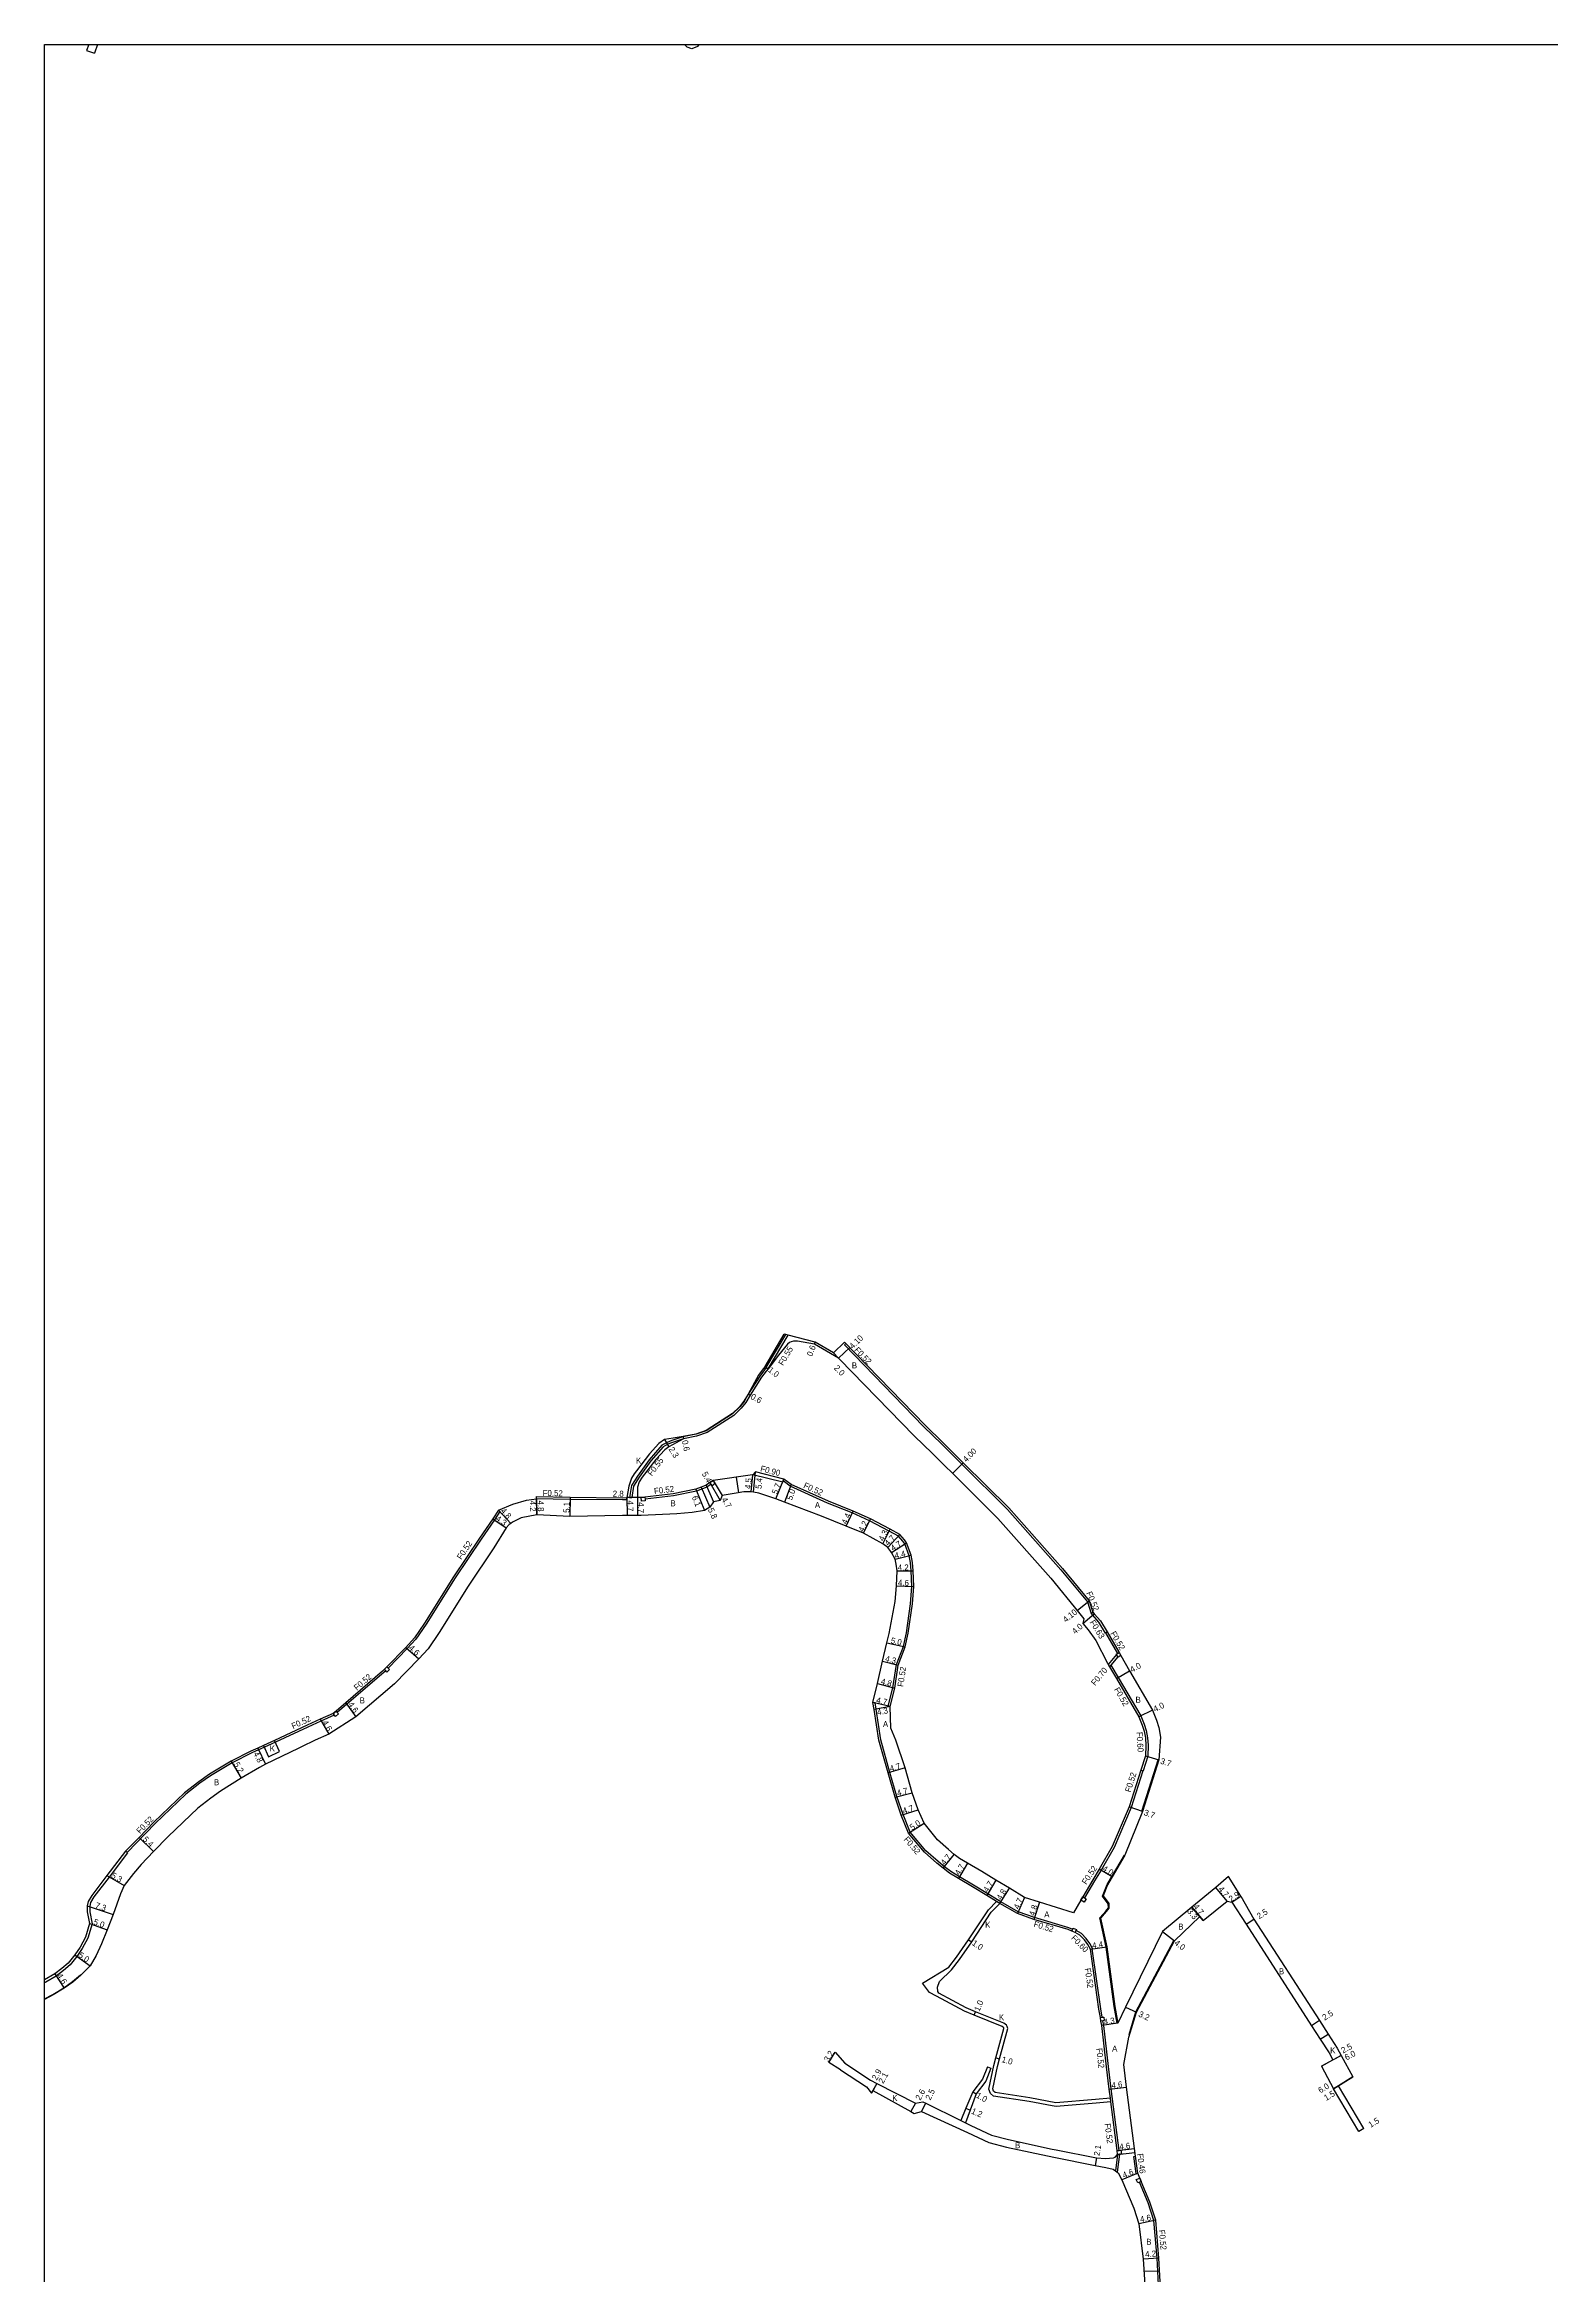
# Model space of a CAD drawing. Header units: metres. Extents: x -12000 to -11200, y -102000 to -99000.
# Drawn here: x -12000 to -11600, y -99592 to -99000 of the extents above; entities that cross this region are included whole.
import ezdxf

# ---------------------------------------------------------------- set-up
doc = ezdxf.new("R2010")
doc.units = ezdxf.units.M
doc.header["$LTSCALE"] = 2.5
for name, color, linetype in [('側溝・桝', 7, 'Continuous'), ('図郭', 7, 'Continuous'), ('幅員', 7, 'Continuous'), ('歩道・分離帯・安全施設', 7, 'Continuous'), ('舗装', 7, 'Continuous'), ('道路', 7, 'Continuous')]:
    doc.layers.add(name, color=color, linetype=linetype)
doc.styles.get("Standard").update_dxf_attribs({"font": ''})
doc.styles.get('Standard').set_extended_font_data('@MS PGothic')

msp = doc.modelspace()

# ---------------------------------------------------------------- linework, layer by layer
at = {"layer": '側溝・桝'}
for points in [[(-11808.41, -99351.16), (-11803.2, -99342.42)], [(-11807.95, -99351.47), (-11802.65, -99342.56)], [(-11787.32, -99344.8), (-11787.68, -99345.18), (-11766.65, -99366.81), (-11761.86, -99371.55), (-11756.55, -99376.79), (-11744.4, -99388.81), (-11730.19, -99404.86), (-11723.19, -99413.34), (-11722.13, -99416.44)], [(-11808.41, -99351.16), (-11808.89, -99351.8), (-11810.14, -99353.42), (-11813.2, -99358.24), (-11814.32, -99360.16), (-11815.47, -99361.61), (-11817.38, -99363.42), (-11824.38, -99367.94), (-11827.06, -99368.86), (-11830.54, -99369.53)], [(-11830.54, -99369.53), (-11833.49, -99370.52), (-11834.76, -99371.03), (-11836.17, -99371.78), (-11839.48, -99375.63), (-11842.6, -99379.99), (-11844.16, -99382.44), (-11844.7, -99385.7)], [(-11830.4, -99370.07), (-11833.3, -99371.04), (-11834.53, -99371.53), (-11835.82, -99372.22), (-11839.05, -99375.97), (-11842.14, -99380.3), (-11843.64, -99382.64), (-11844.14, -99385.7)], [(-11804.07, -99381.63), (-11812.03, -99379.61)], [(-11803.93, -99381.28), (-11803.73, -99380.79)], [(-11869.43, -99385.96), (-11860.53, -99386.1), (-11846.59, -99386.23), (-11845.4, -99386.22)], [(-11845.4, -99386.22), (-11845.4, -99385.7)], [(-11844.7, -99385.7), (-11844.14, -99385.7)], [(-11823.08, -99382.15), (-11824.17, -99382.89), (-11826.94, -99383.94), (-11833.04, -99385.18), (-11840.59, -99386.07)], [(-11803.93, -99381.28), (-11804.07, -99381.63)], [(-11775.52, -99441.15), (-11776.03, -99441.03), (-11774.79, -99436.15), (-11773.88, -99430.02), (-11772.03, -99425.2), (-11771.24, -99421.55), (-11770.1, -99413.85), (-11769.74, -99409.29), (-11769.97, -99405.13), (-11770.15, -99402.94), (-11770.47, -99401.12), (-11771.68, -99397.95), (-11772.14, -99397.23), (-11773.29, -99395.91), (-11775.76, -99394.56), (-11780.99, -99391.83), (-11785.6, -99389.74), (-11792.14, -99387.13), (-11802.11, -99382.63), (-11803.93, -99381.28)], [(-11879.16, -99389.42), (-11880.58, -99391.63), (-11884.12, -99396.74), (-11890.99, -99406.97), (-11898.7, -99419.27), (-11901.42, -99423.27), (-11903.71, -99425.79), (-11908.76, -99430.95)], [(-11879.16, -99389.42), (-11879.52, -99389.03)], [(-11722.19, -99416.49), (-11721.72, -99416.08)], [(-11722.19, -99416.49), (-11721.82, -99416.92), (-11720.23, -99418.76), (-11718.43, -99421.65)], [(-11718.43, -99421.65), (-11718.35, -99421.59), (-11717.9, -99421.32)], [(-11718.35, -99421.59), (-11715.17, -99427.09)], [(-11715.47, -99427.33), (-11717.67, -99429.99)], [(-11715.1, -99427.98), (-11716.94, -99430.2), (-11717.3, -99430.63)], [(-11909.46, -99431.67), (-11909.94, -99432.15), (-11922.31, -99442.77)], [(-11716.94, -99430.2), (-11715.04, -99433.43), (-11709.03, -99443.62), (-11709.03, -99443.63)], [(-11779.55, -99440.21), (-11780.1, -99440.08)], [(-11923.06, -99443.42), (-11923.12, -99443.47), (-11926.68, -99445), (-11930.08, -99446.61), (-11938.73, -99450.62), (-11941.66, -99451.95), (-11945, -99453.47), (-11950.19, -99456.11), (-11955.94, -99459.55), (-11958.76, -99461.53), (-11962.51, -99464.41), (-11970.64, -99472.22), (-11978.1, -99479.88)], [(-11727.08, -99500.3), (-11728.07, -99499.88), (-11737.19, -99497.16), (-11741.56, -99495.64), (-11746.14, -99493), (-11747.01, -99492.46), (-11749.64, -99490.84), (-11753.38, -99488.54), (-11757.16, -99486.33), (-11759.47, -99484.97), (-11761.11, -99483.66), (-11762.78, -99482.32), (-11766.05, -99479.42), (-11770.19, -99474.54), (-11772.11, -99469.84), (-11773.72, -99465.07), (-11775.6, -99458.62), (-11778.03, -99449.95), (-11779.24, -99441.83), (-11779.55, -99440.21)], [(-11709.5, -99443.85), (-11709.03, -99443.63), (-11708.96, -99443.59)], [(-11708.96, -99443.59), (-11708.06, -99445.86), (-11707.55, -99447.51), (-11707.2, -99449.43), (-11707.07, -99451.45), (-11707.17, -99454.32), (-11708.41, -99458.2)], [(-11708.48, -99458.18), (-11711.58, -99467.93), (-11716.11, -99478.56), (-11719.56, -99484.57), (-11721.3, -99487.41), (-11723.95, -99491.95)], [(-11708.98, -99458.02), (-11708.48, -99458.18), (-11708.41, -99458.2)], [(-11977.97, -99480), (-11982.89, -99486.46), (-11986.89, -99491.71), (-11987.78, -99493.21), (-11987.99, -99494.11), (-11988.02, -99495.61), (-11987.34, -99498.79), (-11988.49, -99502.62), (-11990, -99505.42), (-11991.44, -99507.5), (-11993.22, -99509.73), (-11994.98, -99511.24), (-11996.94, -99512.69), (-11999.65, -99514.31), (-12000, -99514.5)], [(-11977.97, -99480), (-11978.1, -99479.88), (-11978.5, -99479.54)], [(-11746.41, -99493.44), (-11747.28, -99492.9)], [(-11721.81, -99505.41), (-11722.53, -99504.02), (-11723.47, -99502.73), (-11724.78, -99501.4), (-11726.19, -99500.59), (-11726.22, -99500.57)], [(-11722.39, -99505.6), (-11721.89, -99505.44), (-11721.81, -99505.41)], [(-11719.21, -99523.65), (-11719.61, -99521.38), (-11721.89, -99505.44)], [(-11714.75, -99558.96), (-11716.84, -99542.67), (-11717.6, -99536.74), (-11718.83, -99525.78), (-11719.05, -99524.54)], [(-11716.93, -99546.07), (-11717.06, -99545.08)], [(-11715.14, -99560.02), (-11715.74, -99564.38)], [(-11714.61, -99559.95), (-11715.27, -99564.75)], [(-11710.88, -99560.57), (-11710.43, -99560.51)], [(-11710.25, -99565.17), (-11710.27, -99565.11), (-11710.88, -99560.57)], [(-11710.25, -99565.17), (-11709.82, -99564.99)], [(-11704, -99600), (-11704.69, -99587.58), (-11705.55, -99577.62), (-11707.05, -99572.93), (-11709.36, -99567.44)]]:
    msp.add_lwpolyline(points, dxfattribs=at)
for points in [[(-11841.64, -99385.67), (-11840.65, -99385.55), (-11840.59, -99386.07), (-11840.53, -99386.55), (-11841.53, -99386.66)], [(-11823.37, -99381.72), (-11822.54, -99381.16), (-11822.22, -99381.64), (-11821.98, -99381.98), (-11822.81, -99382.55), (-11823.08, -99382.15)], [(-11714.72, -99426.83), (-11714.27, -99427.61), (-11715.05, -99428.06), (-11715.1, -99427.98), (-11715.47, -99427.33), (-11715.5, -99427.28), (-11715.17, -99427.09)], [(-11909.83, -99431.3), (-11909.13, -99430.59), (-11908.76, -99430.95), (-11908.42, -99431.29), (-11909.12, -99432), (-11909.46, -99431.67)], [(-11923.4, -99443.02), (-11922.64, -99442.37), (-11922.31, -99442.77), (-11921.99, -99443.13), (-11922.75, -99443.78), (-11923.06, -99443.42)], [(-11724.91, -99492.55), (-11724.4, -99491.69), (-11723.95, -99491.95), (-11723.54, -99492.19), (-11724.04, -99493.06)], [(-11727.29, -99500.78), (-11727.08, -99500.3), (-11726.94, -99499.95), (-11726.11, -99500.3), (-11726.22, -99500.57), (-11726.46, -99501.13)], [(-11719.72, -99523.74), (-11719.21, -99523.65), (-11718.84, -99523.58), (-11718.68, -99524.47), (-11719.05, -99524.54), (-11719.57, -99524.63)], [(-11715.14, -99560.02), (-11715.27, -99559.02), (-11714.75, -99558.96), (-11714.28, -99558.9), (-11714.15, -99559.89), (-11714.61, -99559.95)], [(-11709.8, -99567.62), (-11710.19, -99566.7), (-11709.27, -99566.31), (-11708.88, -99567.24), (-11709.36, -99567.44)]]:
    msp.add_lwpolyline(points, close=True, dxfattribs=at)
at = {"layer": '図郭'}
msp.add_lwpolyline([(-12000, -99000), (-11200, -99000), (-11200, -99600), (-12000, -99600)], close=True, dxfattribs=at)
at = {"layer": '幅員'}
for points in [[(-11795.66, -99344.97), (-11795.45, -99344.41)], [(-11808.75, -99350.86), (-11807.95, -99351.47)], [(-11790.62, -99347.27), (-11789.23, -99348.71)], [(-11789.23, -99348.71), (-11786.27, -99345.88)], [(-11812.73, -99358.53), (-11813.26, -99358.24)], [(-11835.48, -99370.24), (-11834.25, -99372.19)], [(-11830.52, -99369.48), (-11830.4, -99370.07)], [(-11812.08, -99379.66), (-11812.5, -99384.14)], [(-11811.81, -99384.25), (-11811.25, -99378.88)], [(-11805.88, -99386.06), (-11803.73, -99380.79)], [(-11759, -99379.27), (-11756.19, -99376.42)], [(-11869.36, -99390.24), (-11869.44, -99385.44)], [(-11869.43, -99386.04), (-11869.36, -99390.24)], [(-11860.52, -99385.59), (-11860.56, -99390.68)], [(-11842.6, -99385.7), (-11845.4, -99385.7)], [(-11845.4, -99385.7), (-11845.39, -99390.4)], [(-11842.6, -99385.7), (-11842.59, -99390.4)], [(-11827.09, -99383.44), (-11824.86, -99389.12)], [(-11825.73, -99382.93), (-11823.37, -99388.23)], [(-11824.41, -99382.43), (-11822.45, -99386.81)], [(-11823.37, -99381.72), (-11820.7, -99386.42)], [(-11822.54, -99381.16), (-11820.09, -99385.17)], [(-11801.85, -99382.18), (-11803.56, -99386.88)], [(-11881.01, -99391.34), (-11877.45, -99393.75)], [(-11879.52, -99389.03), (-11876.27, -99392.56)], [(-11787.17, -99393.29), (-11785.39, -99389.26)], [(-11782.65, -99395.12), (-11780.76, -99391.37)], [(-11777.47, -99397.93), (-11775.52, -99394.1)], [(-11776.16, -99398.95), (-11772.96, -99395.5)], [(-11775.15, -99400.27), (-11771.21, -99397.71)], [(-11774.24, -99402.01), (-11769.97, -99400.98)], [(-11773.81, -99409.09), (-11769.22, -99409.29)], [(-11773.65, -99405.14), (-11769.45, -99405.1)], [(-11725.91, -99415.66), (-11722.73, -99413.08)], [(-11724.37, -99419.13), (-11721.34, -99416.51)], [(-11904.09, -99425.44), (-11900.68, -99428.53)], [(-11776.4, -99424.21), (-11771.53, -99425.34)], [(-11777.54, -99429.1), (-11773.37, -99430.15)], [(-11715.49, -99433.69), (-11712.02, -99431.7)], [(-11775.52, -99441.15), (-11780.1, -99440.08)], [(-11778.93, -99435.08), (-11774.28, -99436.25)], [(-11926.89, -99444.52), (-11924.59, -99448.51)], [(-11920.03, -99440.13), (-11917.36, -99443.88)], [(-11775.52, -99441.15), (-11779.75, -99441.91)], [(-11705.91, -99442.1), (-11709.5, -99443.85)], [(-11950.44, -99455.65), (-11947.82, -99460.14)], [(-11943.44, -99452.19), (-11941.32, -99456.49)], [(-11771.59, -99457.45), (-11776.1, -99458.77)], [(-11707.77, -99454.22), (-11704.25, -99455.34)], [(-11774.21, -99465.23), (-11769.67, -99464.02)], [(-11772.6, -99470.02), (-11768.14, -99468.54)], [(-11708.58, -99468.99), (-11712.07, -99467.75)], [(-11770.64, -99474.81), (-11766.47, -99472.07)], [(-11974.93, -99475.88), (-11971.06, -99479.65)], [(-11761.44, -99484.07), (-11758.5, -99480.4)], [(-11983.44, -99486.04), (-11978.85, -99488.68)], [(-11755.04, -99482.72), (-11757.42, -99486.78)], [(-11747.44, -99487.28), (-11749.91, -99491.29)], [(-11716.58, -99486.35), (-11720.01, -99484.3)], [(-11746.41, -99493.44), (-11743.89, -99489.35)], [(-11739.88, -99491.81), (-11741.77, -99496.12)], [(-11735.93, -99493.07), (-11737.35, -99497.65)], [(-11686.1, -99492.78), (-11689.1, -99489.16)], [(-11684.83, -99493.09), (-11682.4, -99491.51)], [(-11988.69, -99494.02), (-11981.77, -99496.35)], [(-11988.06, -99498.76), (-11983.36, -99500.45)], [(-11692.44, -99497.99), (-11695.43, -99494.37)], [(-11695.43, -99494.37), (-11693.33, -99496.91)], [(-11681.06, -99498.94), (-11678.96, -99497.58)], [(-11754.72, -99503.1), (-11753.88, -99503.65)], [(-11722.39, -99505.6), (-11718.04, -99504.97)], [(-11703.22, -99500.84), (-11700.07, -99503.31)], [(-11992, -99507.08), (-11987.9, -99509.94)], [(-11997.33, -99512.1), (-11994.78, -99515.94)], [(-11753.22, -99523.07), (-11752.85, -99522.15)], [(-11713.04, -99520.91), (-11710.15, -99522.28)], [(-11715.1, -99525.18), (-11719.35, -99525.86)], [(-11661.58, -99524.51), (-11663.68, -99525.87)], [(-11791.8, -99535.66), (-11790.14, -99532.92)], [(-11747.46, -99534.39), (-11746.49, -99534.65)], [(-11655.8, -99533.76), (-11661.07, -99536.63)], [(-11658, -99534.96), (-11655.8, -99533.76)], [(-11657.82, -99542.59), (-11652.69, -99539.47)], [(-11779.09, -99541.25), (-11780.5, -99543.78)], [(-11779.09, -99541.25), (-11780.11, -99543.08)], [(-11768.78, -99546.4), (-11770.04, -99548.67)], [(-11767.18, -99548.69), (-11766.08, -99546.45)], [(-11753.58, -99543.47), (-11752.71, -99543.98)], [(-11717.36, -99542.73), (-11712.8, -99542.16)], [(-11656.54, -99541.81), (-11657.82, -99542.59)], [(-11755.41, -99547.79), (-11754.31, -99548.26)], [(-11715.27, -99559.02), (-11710.71, -99558.44)], [(-11649.83, -99553.15), (-11651.12, -99553.92)], [(-11720.77, -99560.93), (-11721.07, -99563.01)], [(-11709.82, -99564.99), (-11714.07, -99566.77)], [(-11705.04, -99577.52), (-11709.55, -99578.43)], [(-11704.17, -99587.54), (-11708.36, -99587.84)]]:
    msp.add_lwpolyline(points, dxfattribs=at)
at = {"layer": '歩道・分離帯・安全施設'}
for points in [[(-11708.72, -99468.94), (-11704.39, -99455.31), (-11704.39, -99455.29)], [(-11719.18, -99491.46), (-11717.96, -99488.41), (-11713.34, -99480.57)], [(-11715.25, -99525.21), (-11716.03, -99520.8), (-11718.18, -99505), (-11719.87, -99497.27), (-11718.27, -99495.5), (-11717.6, -99494.6), (-11717.66, -99493.49), (-11719.18, -99491.46)], [(-11712.13, -99528.21), (-11710.29, -99522.22), (-11700.19, -99503.22), (-11700.19, -99503.22)], [(-12000, -99518.75), (-11997.81, -99517.57), (-11994.87, -99515.81), (-11992.64, -99514.18), (-11990.5, -99512.34)]]:
    msp.add_lwpolyline(points, dxfattribs=at)
at = {"layer": '舗装'}
for points in [[(-11789.23, -99348.71), (-11790.62, -99347.27)], [(-11816.4, -99380.28), (-11815.82, -99384.4)], [(-11842.6, -99385.7), (-11845.4, -99385.7)], [(-11941.88, -99451.48), (-11940.55, -99454.49), (-11937.63, -99453.06), (-11938.95, -99450.15)], [(-11746.41, -99493.44), (-11747.28, -99492.9)], [(-11661.37, -99529.44), (-11659.27, -99528.09)], [(-11767.18, -99548.69), (-11766.08, -99546.45)], [(-11716.93, -99546.07), (-11717.06, -99545.08)], [(-11756.79, -99551.04), (-11755.57, -99551.64)], [(-11715.14, -99560.02), (-11710.56, -99559.52)], [(-11708.14, -99591.06), (-11703.99, -99590.91)]]:
    msp.add_lwpolyline(points, dxfattribs=at)
at = {"layer": '道路', "flags": 128}
for points in [[(-11988.29, -99000), (-11988.84, -99001.53)], [(-11985.95, -99000), (-11986.77, -99002.28)]]:
    msp.add_lwpolyline(points, dxfattribs=at)
at = {"layer": '道路'}
for points in [[(-11988.84, -99001.53), (-11986.77, -99002.28)], [(-11826.31, -99000), (-11826.71, -99000.51), (-11828.16, -99001.09), (-11829.45, -99000.65), (-11830.15, -99000)], [(-11789.23, -99348.71), (-11795.66, -99344.97), (-11800.12, -99344.19), (-11801.18, -99344.19), (-11801.85, -99344.33), (-11802.29, -99344.56), (-11802.83, -99344.92), (-11805.2, -99347.89), (-11807.95, -99351.47), (-11808.46, -99352.13), (-11809.69, -99353.74), (-11812.73, -99358.53), (-11813.86, -99360.47), (-11815.06, -99361.98), (-11817.04, -99363.86), (-11824.14, -99368.43), (-11826.92, -99369.4), (-11830.4, -99370.07)], [(-11808.75, -99350.86), (-11803.68, -99342.3)], [(-11790.62, -99347.27), (-11795.45, -99344.41), (-11802.65, -99342.56), (-11803.2, -99342.42), (-11803.68, -99342.3)], [(-11790.62, -99347.27), (-11787.66, -99344.45), (-11766.28, -99366.44), (-11761.49, -99371.18), (-11756.19, -99376.42), (-11744.03, -99388.45), (-11729.8, -99404.52), (-11722.73, -99413.08), (-11721.72, -99416.08)], [(-11808.75, -99350.86), (-11809.25, -99351.52), (-11810.53, -99353.19), (-11813.26, -99358.24), (-11814.36, -99360.13), (-11815.51, -99361.57), (-11817.41, -99363.38), (-11824.4, -99367.89), (-11827.08, -99368.81), (-11830.52, -99369.48), (-11833.14, -99369.88), (-11835.48, -99370.24)], [(-11789.23, -99348.71), (-11789.02, -99348.94), (-11769.12, -99369.26), (-11764.3, -99374.02), (-11755.74, -99382.49), (-11746.93, -99391.2), (-11732.85, -99407.1), (-11725.58, -99416.08), (-11724.15, -99417.84), (-11724.37, -99419.13), (-11722.95, -99420.76), (-11720.95, -99423.62), (-11717.88, -99429.63)], [(-11835.48, -99370.24), (-11836.9, -99371.34), (-11839.44, -99374.03), (-11842.91, -99378.56), (-11843.48, -99379.38)], [(-11830.4, -99370.07), (-11834.25, -99372.19), (-11835.39, -99373.02), (-11837.71, -99375.55), (-11841.33, -99380.29), (-11842.13, -99381.55), (-11842.6, -99382.94), (-11842.6, -99385.7)], [(-11843.48, -99379.38), (-11844.22, -99380.55), (-11844.94, -99382.62), (-11845.4, -99385.7)], [(-11726.85, -99495.88), (-11735.93, -99493.07), (-11739.88, -99491.81), (-11743.89, -99489.35), (-11747.44, -99487.28), (-11751.24, -99484.95), (-11755.04, -99482.72), (-11757.1, -99481.52), (-11758.5, -99480.4), (-11760.08, -99479.13), (-11762.97, -99476.56), (-11766.47, -99472.07), (-11768.14, -99468.54), (-11769.67, -99464.02), (-11771.59, -99457.45), (-11774.04, -99450.04), (-11775.37, -99446.88), (-11775.52, -99441.15), (-11774.28, -99436.25), (-11773.37, -99430.15), (-11771.53, -99425.34), (-11770.73, -99421.64), (-11769.58, -99413.91), (-11769.22, -99409.29), (-11769.45, -99405.1), (-11769.63, -99402.88), (-11769.97, -99400.98), (-11771.21, -99397.71), (-11771.73, -99396.92), (-11772.96, -99395.5), (-11775.52, -99394.1), (-11780.76, -99391.37), (-11785.39, -99389.26), (-11791.94, -99386.66), (-11801.85, -99382.18), (-11803.73, -99380.79), (-11811.25, -99378.88), (-11812.03, -99379.61), (-11812.08, -99379.66), (-11822.54, -99381.16), (-11823.37, -99381.72), (-11824.41, -99382.43), (-11825.73, -99382.93), (-11827.09, -99383.44), (-11833.12, -99384.67), (-11840.65, -99385.55), (-11841.64, -99385.67), (-11841.93, -99385.7), (-11842.6, -99385.7)], [(-11747.28, -99492.9), (-11749.91, -99491.29), (-11753.65, -99488.98), (-11757.42, -99486.78), (-11759.77, -99485.4), (-11761.44, -99484.07), (-11763.11, -99482.72), (-11766.43, -99479.78), (-11770.64, -99474.81), (-11772.6, -99470.02), (-11774.21, -99465.23), (-11776.1, -99458.77), (-11778.54, -99450.05), (-11779.75, -99441.91), (-11780.1, -99440.08), (-11778.93, -99435.08), (-11777.54, -99429.1), (-11776.4, -99424.21), (-11775.84, -99421.8), (-11774.23, -99413.24), (-11773.81, -99409.09), (-11773.65, -99405.14), (-11773.91, -99403.39), (-11774.24, -99402.01), (-11775.15, -99400.27), (-11775.35, -99399.97), (-11776.16, -99398.95), (-11777.47, -99397.93), (-11782.65, -99395.12), (-11787.17, -99393.29), (-11793.75, -99390.62), (-11803.56, -99386.88), (-11805.88, -99386.06), (-11810.39, -99384.49), (-11811.81, -99384.25), (-11812.5, -99384.14), (-11814.42, -99384.17), (-11815.85, -99384.41), (-11820.09, -99385.17), (-11820.7, -99386.42), (-11822.45, -99386.81), (-11823.37, -99388.23), (-11824.86, -99389.12), (-11828.07, -99389.64), (-11832.14, -99390), (-11841.66, -99390.4), (-11842.59, -99390.4), (-11845.39, -99390.4), (-11846.59, -99390.41), (-11860.56, -99390.68), (-11869.36, -99390.24), (-11873.51, -99391.06), (-11875.79, -99392.18), (-11876.27, -99392.56), (-11876.66, -99392.87), (-11877.45, -99393.75), (-11880.76, -99399.06), (-11887.57, -99409.18), (-11895.29, -99421.5), (-11898.2, -99425.8), (-11900.68, -99428.53), (-11907.15, -99435.13), (-11917.36, -99443.88), (-11924.59, -99448.51), (-11928.17, -99450.1), (-11931.79, -99451.86)], [(-11879.52, -99389.03), (-11875.66, -99387.41), (-11872.07, -99386.38), (-11869.43, -99386.04), (-11869.43, -99385.96), (-11869.44, -99385.44), (-11860.52, -99385.59), (-11846.59, -99385.71), (-11845.4, -99385.7)], [(-11879.52, -99389.03), (-11881.01, -99391.34), (-11884.55, -99396.45), (-11891.43, -99406.68), (-11899.14, -99418.98), (-11901.83, -99422.95), (-11904.09, -99425.44), (-11909.13, -99430.59), (-11909.83, -99431.3), (-11910.29, -99431.77), (-11920.03, -99440.13), (-11922.64, -99442.37), (-11923.4, -99443.02), (-11926.89, -99444.52), (-11930.3, -99446.14), (-11938.95, -99450.15), (-11941.88, -99451.48), (-11943.44, -99452.19), (-11945.23, -99453), (-11950.44, -99455.65), (-11956.23, -99459.12), (-11959.07, -99461.11), (-11962.85, -99464.02), (-11971.01, -99471.85), (-11974.93, -99475.88), (-11978.5, -99479.54), (-11983.44, -99486.04), (-11987.47, -99491.32), (-11988.43, -99492.94), (-11988.69, -99494.02), (-11988.72, -99495.67), (-11988.06, -99498.76), (-11989.14, -99502.35), (-11990.59, -99505.05), (-11992, -99507.08), (-11993.73, -99509.25), (-11995.42, -99510.7), (-11997.33, -99512.1), (-12000, -99513.7), (-12000, -99513.7)], [(-11721.72, -99416.08), (-11721.34, -99416.51), (-11719.72, -99418.39), (-11717.9, -99421.32), (-11714.72, -99426.83), (-11714.27, -99427.61), (-11712.02, -99431.7), (-11705.91, -99442.1), (-11704.85, -99444.73), (-11704.25, -99446.7), (-11703.77, -99449.24), (-11704.25, -99455.34), (-11708.58, -99468.99), (-11713.21, -99480.64), (-11716.58, -99486.35), (-11717.83, -99488.48), (-11719.01, -99491.44), (-11717.51, -99493.44), (-11717.45, -99494.65), (-11718.16, -99495.6), (-11719.71, -99497.31), (-11718.04, -99504.97), (-11715.88, -99520.78), (-11715.1, -99525.18)], [(-11717.88, -99429.63), (-11717.67, -99429.99), (-11717.3, -99430.63), (-11715.49, -99433.69), (-11709.5, -99443.85), (-11708.63, -99446.06), (-11708.14, -99447.65), (-11707.79, -99449.5), (-11707.67, -99451.46), (-11707.77, -99454.22), (-11708.98, -99458.02), (-11712.07, -99467.75), (-11716.57, -99478.33), (-11720.01, -99484.3), (-11721.75, -99487.15), (-11724.4, -99491.69), (-11724.91, -99492.55), (-11726.85, -99495.88)], [(-11931.79, -99451.86), (-11932.69, -99452.3), (-11941.32, -99456.49), (-11942.92, -99457.37), (-11947.82, -99460.14), (-11953.28, -99463.64), (-11955.88, -99465.47), (-11959.32, -99468.12), (-11967.2, -99475.68), (-11971.06, -99479.65), (-11974.4, -99483.07), (-11976.41, -99485.44), (-11978.85, -99488.68), (-11979.86, -99490.84), (-11981.77, -99496.35), (-11983.36, -99500.45), (-11984.87, -99504.12), (-11986.29, -99507.26), (-11987.9, -99509.94), (-11990.4, -99512.45), (-11992.55, -99514.3), (-11994.78, -99515.94), (-11997.73, -99517.7), (-12000, -99518.92)], [(-11682.4, -99491.51), (-11685.68, -99486.28), (-11689.1, -99489.16), (-11695.43, -99494.37), (-11703.22, -99500.84), (-11713.04, -99520.91), (-11715.1, -99525.18)], [(-11765.08, -99517.07), (-11766.94, -99514.54), (-11759.97, -99510.34), (-11757.91, -99507.71), (-11754.72, -99503.1), (-11749.47, -99495.13), (-11747.28, -99492.9)], [(-11703.48, -99600), (-11704.17, -99587.54), (-11705.04, -99577.52), (-11706.56, -99572.75), (-11708.88, -99567.24), (-11709.27, -99566.31), (-11709.82, -99564.99), (-11710.43, -99560.51), (-11710.71, -99558.44), (-11712.8, -99542.16), (-11713.48, -99536.2), (-11712.19, -99528.91), (-11710.15, -99522.28), (-11700.07, -99503.31), (-11693.33, -99496.91), (-11692.44, -99497.99), (-11686.1, -99492.78), (-11684.83, -99493.09)], [(-11684.83, -99493.09), (-11681.06, -99498.94), (-11663.68, -99525.87), (-11661.37, -99529.44), (-11659.01, -99533.1), (-11658, -99534.96)], [(-11682.4, -99491.51), (-11678.96, -99497.58), (-11661.58, -99524.51), (-11659.27, -99528.09), (-11656.85, -99531.83), (-11655.8, -99533.76), (-11652.69, -99539.47)], [(-11717.06, -99545.08), (-11720.98, -99545.48), (-11731.59, -99546.31), (-11738.45, -99545.04), (-11747.65, -99543.61), (-11748.06, -99543.26), (-11748.28, -99542.63), (-11747.05, -99536.71), (-11746.49, -99534.65), (-11744.33, -99526.65), (-11744.43, -99526.07), (-11744.61, -99525.76), (-11745.33, -99525.19), (-11752.85, -99522.15), (-11755.36, -99521.13), (-11762.57, -99517.27), (-11762.89, -99516.77), (-11762.99, -99515.66), (-11762.46, -99514.18), (-11759.23, -99511.01), (-11757.11, -99508.3), (-11753.88, -99503.65), (-11748.68, -99495.76), (-11746.41, -99493.44)], [(-11717.06, -99545.08), (-11717.36, -99542.73), (-11718.12, -99536.8), (-11719.35, -99525.86), (-11719.57, -99524.63), (-11719.72, -99523.74), (-11720.13, -99521.46), (-11722.39, -99505.6), (-11723.04, -99504.33), (-11723.93, -99503.12), (-11725.15, -99501.88), (-11726.46, -99501.13), (-11727.29, -99500.78), (-11728.25, -99500.37), (-11737.35, -99497.65), (-11741.77, -99496.12), (-11746.41, -99493.44)], [(-11731.49, -99547.3), (-11732.49, -99547.16), (-11738.62, -99546.02), (-11748.09, -99544.56), (-11748.91, -99543.84), (-11749.32, -99542.71), (-11748.02, -99536.46), (-11747.46, -99534.39), (-11745.35, -99526.6), (-11745.38, -99526.42), (-11745.84, -99526.06), (-11753.22, -99523.07), (-11755.79, -99522.03), (-11763.26, -99518.02), (-11765.08, -99517.07)], [(-11791.8, -99535.66), (-11790.14, -99532.92)], [(-11790.14, -99532.92), (-11787.54, -99535.84), (-11780.73, -99540.33), (-11779.09, -99541.25), (-11768.78, -99546.4), (-11766.88, -99546.05), (-11766.08, -99546.45), (-11756.79, -99551.04)], [(-11788.7, -99537.59), (-11791.8, -99535.66)], [(-11788.7, -99537.59), (-11781.83, -99542.13), (-11780.5, -99543.78), (-11780.11, -99543.08), (-11770.04, -99548.67), (-11769.2, -99549.14), (-11767.18, -99548.69), (-11754.99, -99554.26), (-11749.36, -99556.89), (-11744.64, -99558.11), (-11732.11, -99560.77), (-11721.07, -99563.01), (-11718.29, -99563.5), (-11716.29, -99563.94), (-11715.74, -99564.38), (-11715.27, -99564.75), (-11715.04, -99564.93), (-11714.07, -99566.77), (-11710.88, -99574.34), (-11709.55, -99578.43), (-11708.36, -99587.84), (-11707.54, -99600)], [(-11749.72, -99536.77), (-11751.02, -99540.1), (-11753.58, -99543.47), (-11755.41, -99547.79), (-11756.79, -99551.04)], [(-11748.79, -99537.13), (-11750.14, -99540.59), (-11752.71, -99543.98), (-11754.31, -99548.26), (-11755.57, -99551.64)], [(-11749.72, -99536.77), (-11748.79, -99537.13)], [(-11661.07, -99536.63), (-11658, -99534.96)], [(-11661.07, -99536.63), (-11657.82, -99542.59)], [(-11652.69, -99539.47), (-11656.54, -99541.81)], [(-11716.93, -99546.07), (-11720.88, -99546.48), (-11731.49, -99547.3)], [(-11715.14, -99560.02), (-11715.27, -99559.02), (-11716.93, -99546.07)], [(-11651.12, -99553.92), (-11657.82, -99542.59)], [(-11649.83, -99553.15), (-11656.54, -99541.81)], [(-11755.57, -99551.64), (-11754.1, -99552.37), (-11748.65, -99554.9), (-11744.16, -99556.07), (-11732.5, -99558.65), (-11731.5, -99558.86)], [(-11649.83, -99553.15), (-11651.12, -99553.92)], [(-11731.5, -99558.86), (-11720.77, -99560.93), (-11718.35, -99561.12), (-11716.21, -99560.97), (-11715.76, -99560.74), (-11715.14, -99560.02)]]:
    msp.add_lwpolyline(points, dxfattribs=at)

# ---------------------------------------------------------------- texts
at = {"layer": '側溝・桝'}
for s, rotation, p in [('F0.55', 59.24771, (-11803.96, -99350.8)), ('F0.52', 314.19108, (-11785.18, -99346.65)), ('F0.55', 52.59419, (-11838.82, -99380.09)), ('F0.90', 345.78557, (-11810.13, -99378.68)), ('F0.52', 359.04338, (-11867.8, -99385.25)), ('F0.52', 6.6789, (-11838.13, -99384.76)), ('F0.52', 335.68027, (-11798.71, -99383.03)), ('F0.52', 56.09088, (-11889.37, -99402.3)), ('F0.52', 292.72156, (-11723.52, -99411.01)), ('F0.63', 301.84542, (-11722.64, -99418.8)), ('F0.52', 299.99071, (-11717.13, -99421.74)), ('F0.52', 40.63187, (-11917.09, -99437.01)), ('F0.52', 81.53961, (-11772.05, -99436.01)), ('F0.70', 50.27527, (-11721.13, -99435.73)), ('F0.52', 300.52313, (-11716.17, -99436.63)), ('F0.52', 24.87343, (-11934.02, -99447.17)), ('F0.60', 273.56177, (-11710.15, -99447.95)), ('F0.52', 72.38978, (-11711.73, -99464.03)), ('F0.52', 45.75494, (-11974.67, -99475.05)), ('F0.52', 310.31159, (-11772.02, -99476.49)), ('F0.52', 56.26353, (-11723.46, -99488.55)), ('F0.52', 343.36619, (-11737.57, -99499.57)), ('F0.60', 314.55766, (-11727.61, -99502.74)), ('F0.52', 278.11696, (-11723.89, -99510.69)), ('F0.52', 276.39795, (-11720.84, -99531.92)), ('F0.52', 277.30962, (-11718.62, -99551.91)), ('F0.46', 277.67939, (-11709.99, -99559.9)), ('F0.52', 274.93396, (-11704.19, -99580.12))]:
    msp.add_text(s, height=1.6, rotation=rotation, dxfattribs=at).set_placement(p)
at = {"layer": '幅員'}
for s, rotation, p in [('0.6', 69.57577, (-11796.25, -99348.35)), ('4.10', 43.71752, (-11785.48, -99346.34)), ('1.0', 322.51619, (-11808.09, -99352.12)), ('2.0', 313.71599, (-11790.57, -99351.42)), ('0.6', 330.91746, (-11812.74, -99359.36)), ('2.3', 302.3865, (-11834.41, -99372.87)), ('0.6', 281.39202, (-11830.83, -99370.62)), ('4.00', 45.32152, (-11755.29, -99376.41)), ('5.4', 299.56676, (-11825.59, -99379.38)), ('4.5', 84.6174, (-11812.54, -99383.48)), ('5.4', 83.97068, (-11809.72, -99383.45)), ('4.2', 270.97369, (-11871.2, -99386.53)), ('4.8', 270.97369, (-11869.09, -99386.5)), ('2.8', 359.98685, (-11849.18, -99385.45)), ('4.7', 270.04636, (-11845.3, -99386.45)), ('6.1', 291.4432, (-11828.21, -99385.56)), ('4.7', 301.42226, (-11820.38, -99386.22)), ('5.7', 67.83013, (-11805.55, -99384.97)), ('5.0', 70.01686, (-11801.62, -99386.51)), ('4.3', 325.95976, (-11880.42, -99391.66)), ('4.8', 312.6105, (-11879.07, -99389.36)), ('5.1', 89.49951, (-11860.66, -99389.73)), ('4.7', 270.04636, (-11842.5, -99386.89)), ('5.8', 294.05413, (-11823.96, -99388.84)), ('4.4', 66.14368, (-11787.08, -99392.95)), ('4.2', 63.35197, (-11782.66, -99394.98)), ('4.3', 63.08781, (-11777.31, -99397.4)), ('4.7', 47.20619, (-11776.01, -99398.66)), ('4.7', 33.03582, (-11774.79, -99399.95)), ('4.4', 13.54297, (-11774.16, -99401.93)), ('4.2', 0.5943, (-11773.51, -99405.05)), ('4.6', 357.50023, (-11773.49, -99409.03)), ('4.10', 39.01317, (-11728.88, -99418.94)), ('4.0', 40.85736, (-11726.43, -99422.05)), ('4.6', 317.7506, (-11903.5, -99425.83)), ('4.3', 345.83487, (-11776.98, -99429.14)), ('5.0', 346.88711, (-11775.5, -99424.32)), ('4.8', 345.83804, (-11778.13, -99435.17)), ('4.0', 29.8745, (-11711.28, -99432.2)), ('4.7', 346.8948, (-11779.35, -99440.15)), ('4.0', 25.94506, (-11705.2, -99442.65)), ('4.6', 299.95293, (-11926.38, -99445.37)), ('4.6', 305.44544, (-11919.54, -99440.64)), ('4.3', 10.23704, (-11778.86, -99443.46)), ('5.2', 300.24761, (-11949.85, -99456.46)), ('4.8', 296.24864, (-11944.64, -99453.62)), ('4.7', 16.30394, (-11775.41, -99458.46)), ('3.7', 342.37777, (-11703.96, -99456.27)), ('4.7', 14.86181, (-11773.51, -99464.94)), ('4.7', 18.41767, (-11771.92, -99469.69)), ('3.7', 340.3832, (-11708.33, -99469.93)), ('5.4', 315.77085, (-11974.07, -99476.58)), ('5.0', 33.33816, (-11769.69, -99474.07)), ('4.7', 51.30502, (-11761.04, -99483.42)), ('5.3', 330.08206, (-11982.49, -99486.48)), ('4.7', 59.6457, (-11757.13, -99486.08)), ('4.7', 58.37501, (-11749.6, -99490.6)), ('4.0', 329.1705, (-11719.37, -99484.62)), ('7.3', 341.37312, (-11986.72, -99494.58)), ('4.8', 58.37794, (-11746.07, -99492.71)), ('4.7', 66.28243, (-11741.39, -99495.1)), ('4.7', 309.67899, (-11688.55, -99489.68)), ('2.9', 32.83847, (-11685.02, -99493.08)), ('5.0', 340.23166, (-11987.18, -99498.97)), ('4.8', 72.76976, (-11737.21, -99496.86)), ('3.3', 309.58818, (-11696.81, -99495.59)), ('4.7', 309.58818, (-11695.21, -99494.39)), ('2.5', 32.83894, (-11677.56, -99497.63)), ('1.0', 326.42105, (-11753.97, -99504.33)), ('4.4', 8.13315, (-11721.81, -99505.41)), ('4.0', 321.79937, (-11700.25, -99504.19)), ('5.0', 325.13758, (-11991.21, -99507.51)), ('4.6', 303.5657, (-11996.86, -99512.63)), ('1.0', 67.96144, (-11751.83, -99522.21)), ('3.2', 334.67582, (-11709.77, -99523.34)), ('2.5', 32.83869, (-11660.18, -99524.56)), ('4.3', 8.98991, (-11718.7, -99525.7)), ('3.2', 58.83304, (-11791.89, -99535.61)), ('1.0', 344.87889, (-11746.06, -99535.52)), ('2.5', 28.54699, (-11655.27, -99533.27)), ('6.0', 28.54699, (-11654.36, -99535.13)), ('2.9', 60.95924, (-11779.1, -99540.49)), ('2.1', 60.95924, (-11777.37, -99541.39)), ('4.6', 7.21314, (-11716.68, -99542.55)), ('2.6', 60.95928, (-11767.55, -99545.83)), ('2.5', 63.75092, (-11764.85, -99545.77)), ('1.0', 329.92351, (-11752.87, -99544.82)), ('6.0', 31.29138, (-11661.31, -99543.86)), ('1.5', 31.29138, (-11659.78, -99545.87)), ('1.2', 336.98029, (-11754.15, -99549.14)), ('1.5', 30.61658, (-11648, -99553)), ('2.1', 81.91223, (-11719.92, -99560.52)), ('4.6', 7.30353, (-11714.59, -99558.84)), ('4.6', 22.77657, (-11713.46, -99566.41)), ('4.6', 11.33506, (-11709.03, -99578.09)), ('4.2', 4.02746, (-11707.79, -99587.33))]:
    msp.add_text(s, height=1.6, rotation=rotation, dxfattribs=at).set_placement(p)
at = {"layer": '舗装'}
for s, p in [('B', (-11785.72, -99351.41)), ('K', (-11843, -99376.65)), ('B', (-11833.87, -99387.99)), ('A', (-11795.53, -99388.47)), ('B', (-11916.37, -99440.32)), ('B', (-11710.4, -99440.16)), ('A', (-11777.46, -99446.61)), ('K', (-11940.24, -99453.06)), ('B', (-11955.06, -99462.05)), ('K', (-11750.31, -99499.89)), ('A', (-11734.64, -99497.14)), ('B', (-11699.06, -99500.36)), ('B', (-11672.34, -99512.24)), ('K', (-11746.68, -99524.43)), ('A', (-11716.62, -99532.74)), ('K', (-11658.73, -99533.2)), ('K', (-11774.99, -99545.87)), ('B', (-11742.39, -99558.4)), ('B', (-11707.56, -99584.03))]:
    msp.add_text(s, height=1.6, dxfattribs=at).set_placement(p)

doc.saveas('drawing.dxf')
